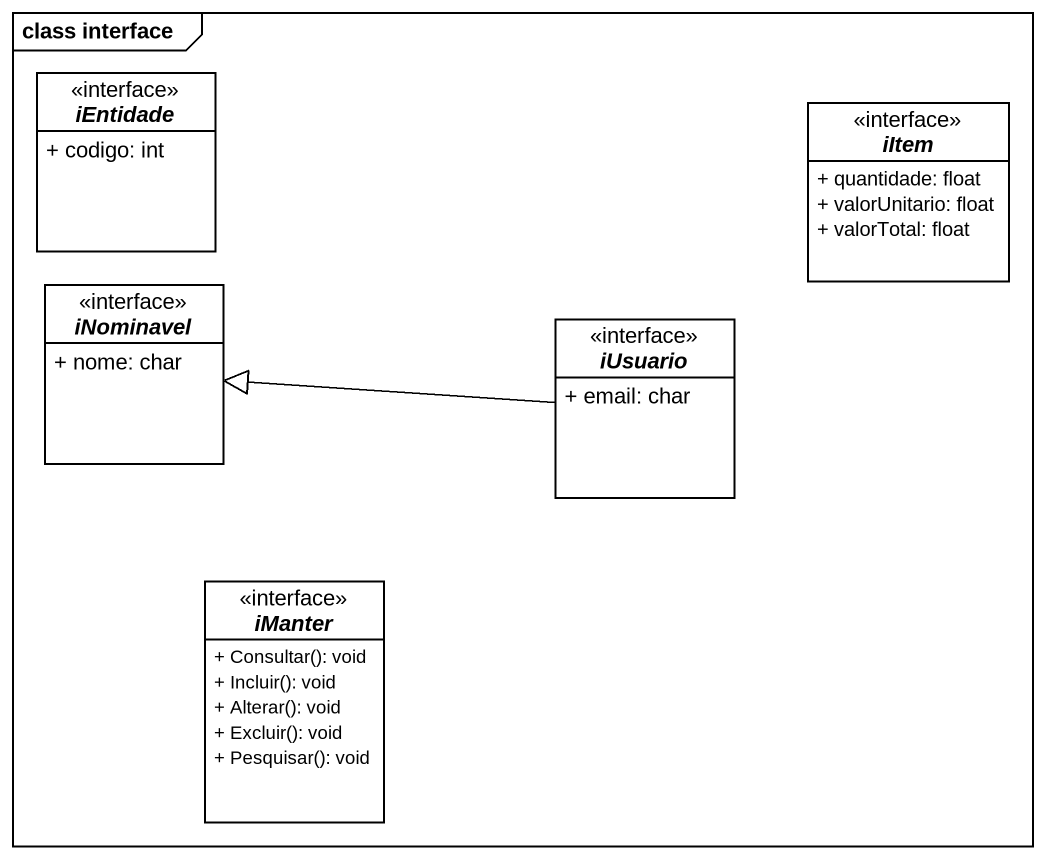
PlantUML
@startuml
mainframe class interface
hide circle
hide empty members
skinparam classAttributeIconSize 0
interface iEntidade {
  + codigo: int
}
interface iItem {
  + quantidade: float
  + valorUnitario: float
  + valorTotal: float
}
interface iNominavel {
  + nome: char
}
interface iUsuario {
  + email: char
}
interface iManter {
  + Consultar(): void
  + Incluir(): void
  + Alterar(): void
  + Excluir(): void
  + Pesquisar(): void
}
iUsuario -left-|> iNominavel
@enduml
